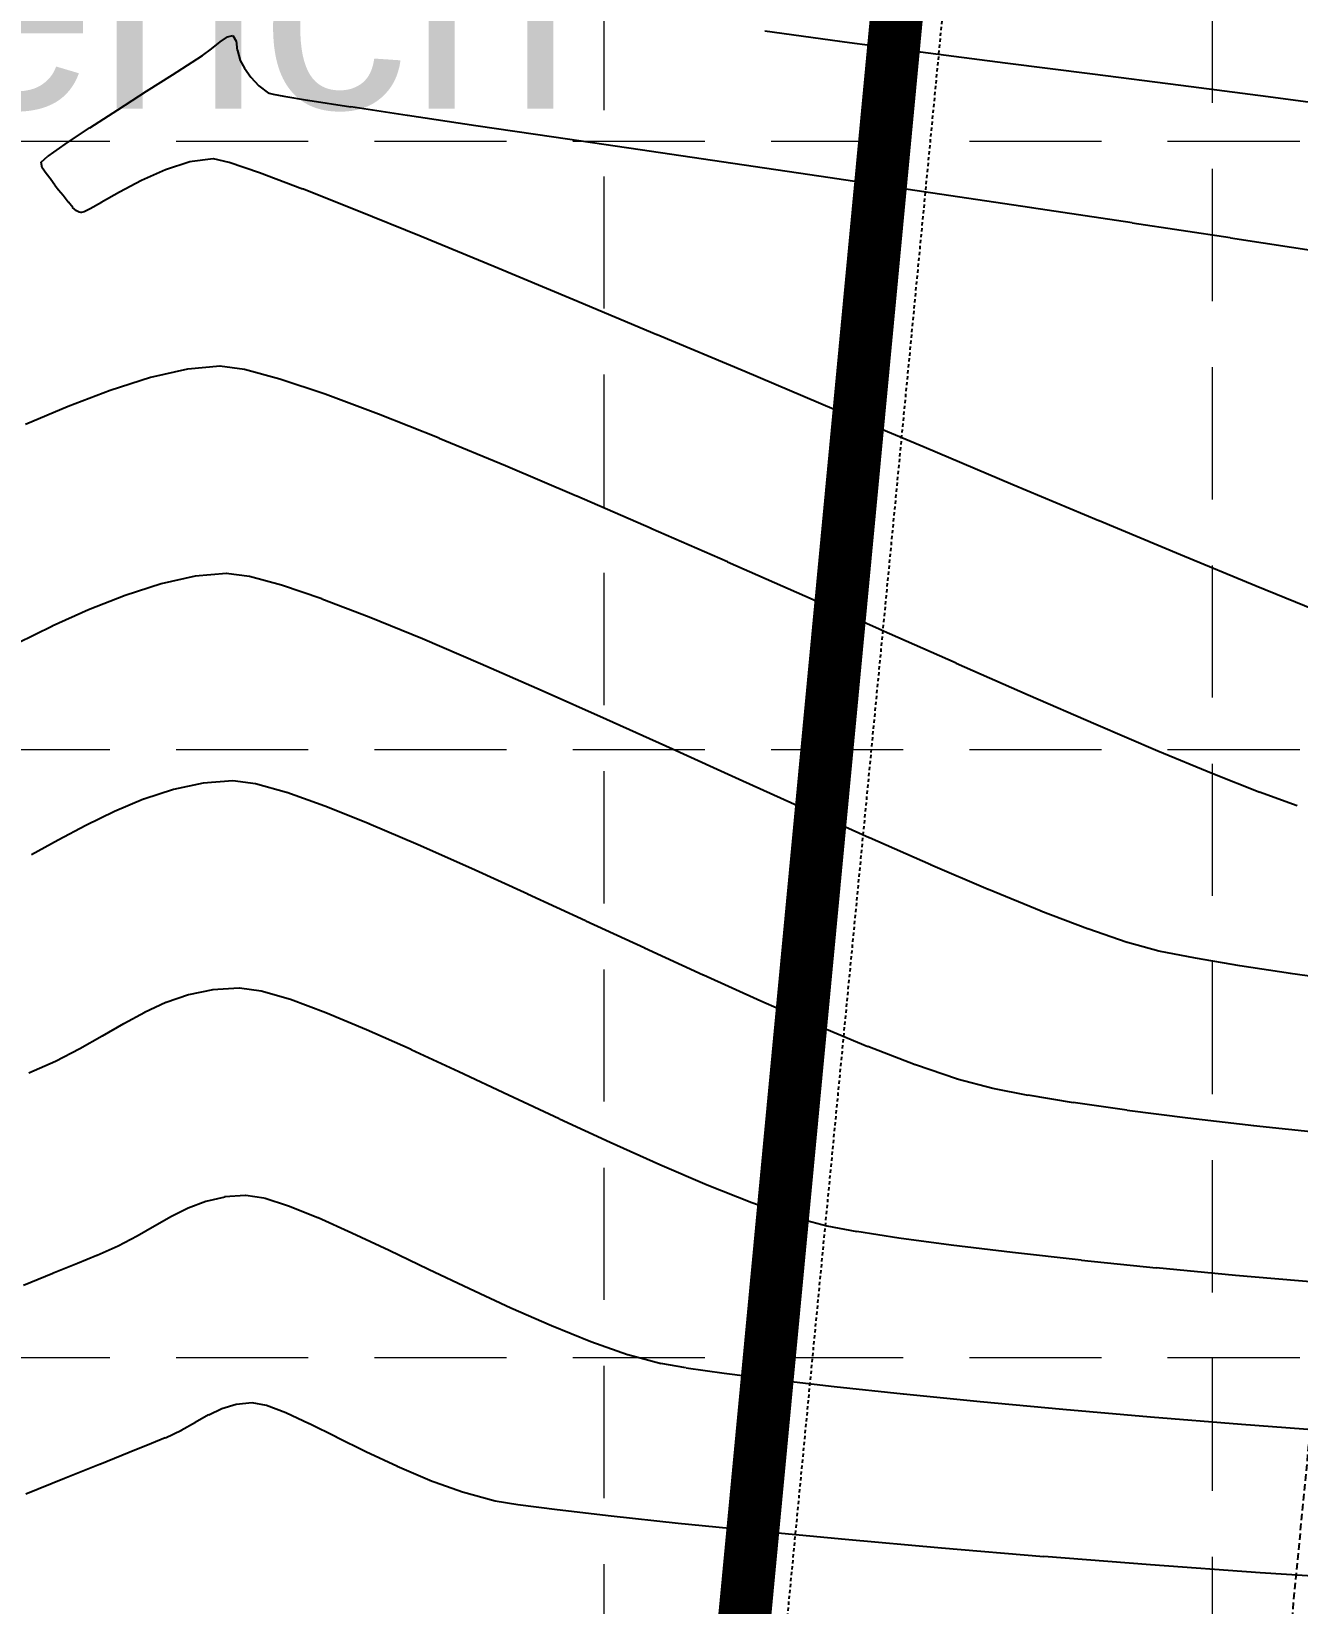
# Model space of a CAD drawing. Header units: inches. Extents: x 6967 to 7890, y 13663 to 15138.
# Drawn here: x 7706.1 to 7754, y 14690.2 to 14749.7 of the extents above; entities that cross this region are included whole.
import ezdxf

# ---------------------------------------------------------------- set-up
doc = ezdxf.new("R2010")
doc.units = ezdxf.units.IN
doc.header["$MEASUREMENT"] = 0
for name, pattern in [('DASHED', [0.75, 0.5, -0.25]), ('HIDDEN', [0.375, 0.25, -0.125]), ('xGWI003pt$0$HIDDEN2', [0.1875, 0.125, -0.0625]), ('XGWI003WS$0$DASHED2', [0.375, 0.25, -0.125])]:
    doc.linetypes.add(name, pattern=pattern)
for name, color, linetype in [('EC', 35, 'Continuous'), ('GRID', 254, 'HIDDEN'), ('LIMITS OF DISTURBANCE', 1, 'HIDDEN'), ('SILT FENCE', 200, 'Continuous'), ('xGWI003pt$0$C-EASE-SSWR-N', 7, 'xGWI003pt$0$HIDDEN2'), ('XGWI003WS$0$C-SSWR-MAIN-N', 3, 'XGWI003WS$0$DASHED2')]:
    doc.layers.add(name, color=color, linetype=linetype)
doc.styles.get("Standard").update_dxf_attribs({"font": 'ARIAL.TTF'})

msp = doc.modelspace()

# ---------------------------------------------------------------- linework, layer by layer
at = {"layer": 'EC', "color": 35, "extrusion": (-0.137067, -0.990562, 0), "elevation": -15670.56}
msp.add_lwpolyline([(5639.17, 656), (5642.028, 656)], dxfattribs=at)
at = {"layer": 'EC', "color": 35}
for points, elevation in [([(7712.594, 14748.777), (7712.936, 14749.034)], 655), ([(7713.741, 14749.534), (7713.867, 14749.329)], 655), ([(7736.687, 14749.325), (7739.739, 14748.92)], 656), ([(7742.949, 14748.506), (7746.253, 14748.084)], 656), ([(7714.182, 14748.301), (7714.417, 14747.963)], 655), ([(7714.417, 14747.963), (7714.719, 14747.632)], 655), ([(7746.253, 14748.084), (7749.587, 14747.658)], 656), ([(7709.39, 14746.73), (7710.475, 14747.426)], 655), ([(7715.117, 14747.35), (7715.259, 14747.318)], 655), ([(7715.67, 14747.243), (7716.567, 14747.097)], 655), ([(7749.587, 14747.658), (7752.889, 14747.232)], 656), ([(7752.889, 14747.232), (7756.094, 14746.807)], 656), ([(7708.325, 14746.039), (7709.39, 14746.73)], 655), ([(7706.75, 14744.972), (7707.403, 14745.427)], 655), ([(7729.147, 14745.221), (7732.653, 14744.705)], 655), ([(7714.742, 14744.345), (7713.599, 14744.735)], 655), ([(7716.373, 14743.729), (7714.742, 14744.345)], 655), ([(7707.149, 14743.687), (7707.008, 14743.869)], 655), ([(7707.322, 14743.489), (7707.149, 14743.687)], 655), ([(7736.333, 14744.162), (7740.121, 14743.6)], 655), ([(7740.121, 14743.6), (7743.95, 14743.029)], 655), ([(7707.822, 14742.909), (7707.68, 14743.03)], 655), ([(7707.93, 14742.856), (7707.822, 14742.909)], 655), ([(7708.021, 14742.84), (7707.989, 14742.84)], 655), ([(7708.119, 14742.869), (7708.021, 14742.84)], 655), ([(7720.864, 14741.929), (7718.434, 14742.914)], 655), ([(7751.465, 14741.889), (7755.017, 14741.338)], 655), ([(7726.597, 14739.553), (7723.605, 14740.799)], 655), ([(7710.629, 14736.596), (7709.105, 14736.114)], 656), ([(7712.027, 14736.914), (7710.629, 14736.596)], 656), ([(7714.177, 14736.902), (7713.249, 14737.029)], 656), ([(7715.519, 14736.538), (7714.177, 14736.902)], 656), ([(7736.484, 14735.394), (7733.096, 14736.823)], 655), ([(7709.105, 14736.114), (7707.509, 14735.508)], 656), ([(7719.249, 14735.209), (7717.225, 14735.965)], 656), ([(7707.509, 14735.508), (7705.891, 14734.818)], 656), ([(7739.886, 14733.959), (7736.484, 14735.394)], 655), ([(7743.241, 14732.545), (7739.886, 14733.959)], 655), ([(7746.492, 14731.181), (7743.241, 14732.545)], 655), ([(7729.556, 14730.89), (7726.744, 14732.111)], 656), ([(7752.438, 14728.708), (7749.577, 14729.892)], 655), ([(7711.023, 14728.793), (7709.67, 14728.357)], 657), ([(7712.31, 14729.082), (7711.023, 14728.793)], 657), ([(7713.494, 14729.186), (7712.31, 14729.082)], 657), ([(7709.67, 14728.357), (7708.286, 14727.812)], 657), ([(7718.893, 14727.535), (7717.106, 14728.219)], 657), ([(7738.265, 14727.042), (7735.365, 14728.329)], 656), ([(7708.286, 14727.812), (7706.91, 14727.194)], 657), ([(7743.817, 14724.587), (7741.099, 14725.785)], 656), ([(7727.872, 14723.662), (7725.435, 14724.75)], 657), ([(7746.372, 14723.473), (7743.817, 14724.587)], 656), ([(7712.62, 14721.256), (7711.496, 14721.012)], 658), ([(7713.738, 14721.344), (7712.62, 14721.256)], 658), ([(7714.601, 14721.228), (7713.738, 14721.344)], 658), ([(7715.773, 14720.9), (7714.601, 14721.228)], 658), ([(7735.375, 14720.275), (7732.883, 14721.399)], 657), ([(7722.764, 14718.023), (7720.75, 14718.921)], 658), ([(7724.889, 14717.054), (7722.764, 14718.023)], 658), ([(7746.067, 14715.739), (7744.302, 14716.417)], 657), ([(7750.14, 14714.632), (7748.753, 14714.905)], 657), ([(7712.977, 14713.433), (7712.063, 14713.243)], 659), ([(7715.917, 14713.066), (7714.813, 14713.387)], 659), ([(7712.063, 14713.243), (7711.214, 14712.952)], 659), ([(7718.789, 14711.929), (7717.256, 14712.57)], 659), ([(7708.797, 14711.687), (7707.947, 14711.206)], 659), ([(7720.477, 14711.175), (7718.789, 14711.929)], 659), ([(7707.033, 14710.73), (7706.028, 14710.28)], 659), ([(7742.48, 14709.702), (7741.138, 14710.06)], 658), ([(7729.882, 14706.814), (7728.004, 14707.66)], 659), ([(7731.681, 14706.043), (7729.882, 14706.814)], 659), ([(7733.361, 14705.38), (7731.681, 14706.043)], 659), ([(7712.053, 14705.179), (7711.416, 14704.862)], 660), ([(7712.717, 14705.431), (7712.053, 14705.179)], 660), ([(7734.883, 14704.855), (7733.361, 14705.38)], 659), ([(7711.416, 14704.862), (7710.779, 14704.503)], 660), ([(7718.24, 14704.236), (7716.96, 14704.808)], 660), ([(7719.645, 14703.575), (7718.24, 14704.236)], 660), ([(7740.905, 14703.781), (7738.927, 14704.047)], 659), ([(7709.399, 14703.741), (7708.605, 14703.382)], 660), ([(7721.139, 14702.86), (7719.645, 14703.575)], 660), ([(7745.823, 14703.207), (7743.221, 14703.498)], 659), ([(7706.927, 14702.703), (7705.821, 14702.255)], 660), ([(7722.685, 14702.123), (7721.139, 14702.86)], 660), ([(7724.247, 14701.399), (7722.685, 14702.123)], 660), ([(7725.789, 14700.721), (7724.247, 14701.399)], 660), ([(7727.275, 14700.122), (7725.789, 14700.721)], 660), ([(7728.668, 14699.636), (7727.275, 14700.122)], 660), ([(7736.483, 14698.421), (7734.207, 14698.684)], 660), ([(7713.863, 14697.755), (7713.326, 14697.59)], 661), ([(7715.013, 14697.715), (7714.471, 14697.817)], 661), ([(7745.131, 14697.557), (7741.998, 14697.85)], 660), ([(7709.821, 14695.934), (7708.707, 14695.482)], 661), ([(7721.185, 14694.878), (7719.953, 14695.406)], 661), ([(7724.516, 14693.954), (7723.661, 14694.095)], 661), ([(7725.999, 14693.762), (7724.516, 14693.954)], 661), ([(7730.585, 14693.254), (7728.044, 14693.525)], 661), ([(7733.558, 14692.957), (7730.585, 14693.254)], 661), ([(7736.895, 14692.642), (7733.558, 14692.957)], 661), ([(7748.446, 14691.682), (7744.405, 14691.996)], 661), ([(7752.59, 14691.385), (7748.446, 14691.682)], 661)]:
    msp.add_lwpolyline(points, dxfattribs=dict(at, elevation=elevation))
at = {"layer": 'EC', "color": 35, "extrusion": (-0.635414, 0.772172, 0), "elevation": 6487.882}
msp.add_lwpolyline([(-15327.451, 655), (-15327.868, 655)], dxfattribs=at)
at = {"layer": 'EC', "color": 35, "extrusion": (0.572323, -0.820028, 0), "elevation": -7680.364}
msp.add_lwpolyline([(14766.454, 655), (14766.792, 655)], dxfattribs=at)
at = {"layer": 'EC', "color": 35, "extrusion": (0.199061, -0.979987, 0), "elevation": -12918.845}
msp.add_lwpolyline([(10495.216, 655), (10495.427, 655)], dxfattribs=at)
at = {"layer": 'EC', "color": 35, "extrusion": (0.993355, 0.115093, 0), "elevation": 9360.149}
msp.add_lwpolyline([(13763.505, 655), (13763.142, 655)], dxfattribs=at)
at = {"layer": 'EC', "color": 35, "extrusion": (-0.53661, 0.843831, 0), "elevation": 8306.814}
msp.add_lwpolyline([(-14421.108, 655), (-14421.994, 655)], dxfattribs=at)
at = {"layer": 'EC', "color": 35, "extrusion": (0.539698, -0.841858, 0), "elevation": -8253.906}
msp.add_lwpolyline([(14452.339, 655), (14452.804, 655)], dxfattribs=at)
at = {"layer": 'EC', "color": 35, "extrusion": (0.964107, 0.265514, 0), "elevation": 11353.094}
msp.add_lwpolyline([(12171.43, 655), (12171.041, 655)], dxfattribs=at)
at = {"layer": 'EC', "color": 35, "extrusion": (0.865041, 0.501701, 0), "elevation": 14072.321}
msp.add_lwpolyline([(8888.013, 655), (8887.675, 655)], dxfattribs=at)
at = {"layer": 'EC', "color": 35, "extrusion": (-0.128166, -0.991753, 0), "elevation": -15619.252}
msp.add_lwpolyline([(5785.601, 656), (5788.838, 656)], dxfattribs=at)
at = {"layer": 'EC', "color": 35, "extrusion": (-0.537425, 0.843311, 0), "elevation": 8292.87}
msp.add_lwpolyline([(-14427.97, 655), (-14429.13, 655)], dxfattribs=at)
at = {"layer": 'EC', "color": 35, "extrusion": (0.592105, 0.805861, 0), "elevation": 16452.462}
msp.add_lwpolyline([(2515.155, 655), (2514.697, 655)], dxfattribs=at)
at = {"layer": 'EC', "color": 35, "extrusion": (-0.333282, -0.942827, 0), "elevation": -16475.513}
msp.add_lwpolyline([(2358.957, 655), (2358.988, 655)], dxfattribs=at)
at = {"layer": 'EC', "color": 35, "extrusion": (-0.178672, -0.983909, 0), "elevation": -15888.514}
msp.add_lwpolyline([(4956.181, 655), (4956.599, 655)], dxfattribs=at)
at = {"layer": 'EC', "color": 35, "extrusion": (-0.153066, -0.988216, 0), "elevation": -15754.459}
msp.add_lwpolyline([(5368.359, 655), (5370.012, 655)], dxfattribs=at)
at = {"layer": 'EC', "color": 35, "extrusion": (-0.148966, -0.988842, 0), "elevation": -15732.055}
msp.add_lwpolyline([(5435.299, 655), (5437.465, 655)], dxfattribs=at)
at = {"layer": 'EC', "color": 35, "extrusion": (0.55287, -0.833268, 0), "elevation": -8025.698}
msp.add_lwpolyline([(14574.63, 655), (14575.736, 655)], dxfattribs=at)
at = {"layer": 'EC', "color": 35, "extrusion": (-0.146949, -0.989144, 0), "elevation": -15720.93}
msp.add_lwpolyline([(5469.546, 655), (5472.157, 655)], dxfattribs=at)
at = {"layer": 'EC', "color": 35, "extrusion": (-0.145948, -0.989292, 0), "elevation": -15715.386}
msp.add_lwpolyline([(5488.058, 655), (5491.047, 655)], dxfattribs=at)
at = {"layer": 'EC', "color": 35, "extrusion": (-0.145554, -0.98935, 0), "elevation": -15713.197}
msp.add_lwpolyline([(5497.307, 655), (5500.607, 655)], dxfattribs=at)
at = {"layer": 'EC', "color": 35, "extrusion": (0.652497, -0.757791, 0), "elevation": -6144.981}
msp.add_lwpolyline([(15460.816, 655), (15461.157, 655)], dxfattribs=at)
at = {"layer": 'EC', "color": 35, "extrusion": (0.128433, -0.991718, 0), "elevation": -13632.157}
msp.add_lwpolyline([(9542.849, 655), (9541.949, 655)], dxfattribs=at)
at = {"layer": 'EC', "color": 35, "extrusion": (-0.223096, -0.974796, 0), "elevation": -16093.989}
msp.add_lwpolyline([(4229.698, 655), (4229.088, 655)], dxfattribs=at)
at = {"layer": 'EC', "color": 35, "extrusion": (0.986799, 0.161952, 0), "elevation": 9992.697}
msp.add_lwpolyline([(13301.801, 655), (13302.016, 655)], dxfattribs=at)
at = {"layer": 'EC', "color": 35, "extrusion": (0.817709, 0.575631, 0), "elevation": 14789.116}
msp.add_lwpolyline([(7620.362, 655), (7620.626, 655)], dxfattribs=at)
at = {"layer": 'EC', "color": 35, "extrusion": (0.793689, 0.608324, 0), "elevation": 15086.031}
msp.add_lwpolyline([(7013.943, 655), (7014.24, 655)], dxfattribs=at)
at = {"layer": 'EC', "color": 35, "extrusion": (-0.409755, 0.912196, 0), "elevation": 10290.132}
msp.add_lwpolyline([(-13075.727, 655), (-13074.738, 655)], dxfattribs=at)
at = {"layer": 'EC', "color": 35, "extrusion": (-0.306306, 0.951933, 0), "elevation": 11673.749}
msp.add_lwpolyline([(-11857.827, 655), (-11856.856, 655)], dxfattribs=at)
at = {"layer": 'EC', "color": 35, "extrusion": (-0.145958, -0.989291, 0), "elevation": -15715.443}
msp.add_lwpolyline([(5497.736, 655), (5501.456, 655)], dxfattribs=at)
at = {"layer": 'EC', "color": 35, "extrusion": (0.823512, 0.567299, 0), "elevation": 14710.992}
msp.add_lwpolyline([(7769.578, 655), (7769.841, 655)], dxfattribs=at)
at = {"layer": 'EC', "color": 35, "extrusion": (0.469383, -0.882995, 0), "elevation": -9399.848}
msp.add_lwpolyline([(13728.746, 655), (13727.811, 655)], dxfattribs=at)
at = {"layer": 'EC', "color": 35, "extrusion": (-0.367702, -0.929943, 0), "elevation": -16548.164}
msp.add_lwpolyline([(1756.701, 655), (1754.485, 655)], dxfattribs=at)
at = {"layer": 'EC', "color": 35, "extrusion": (0.794973, 0.606645, 0), "elevation": 15071.175}
msp.add_lwpolyline([(7044.745, 655), (7045.066, 655)], dxfattribs=at)
at = {"layer": 'EC', "color": 35, "extrusion": (0.780395, 0.625286, 0), "elevation": 15233.654}
msp.add_lwpolyline([(6685.884, 655), (6686.146, 655)], dxfattribs=at)
at = {"layer": 'EC', "color": 35, "extrusion": (0.490854, -0.871242, 0), "elevation": -9061.027}
msp.add_lwpolyline([(13952.968, 655), (13952.481, 655)], dxfattribs=at)
at = {"layer": 'EC', "color": 35, "extrusion": (0.49735, -0.86755, 0), "elevation": -8956.525}
msp.add_lwpolyline([(14021.077, 655), (14020.277, 655)], dxfattribs=at)
at = {"layer": 'EC', "color": 35, "extrusion": (0.259085, 0.965855, 0), "elevation": 16236.462}
msp.add_lwpolyline([(-3625.152, 655), (-3625.091, 655)], dxfattribs=at)
at = {"layer": 'EC', "color": 35, "extrusion": (0.435305, -0.900283, 0), "elevation": -9917.375}
msp.add_lwpolyline([(13357.38, 655), (13357.132, 655)], dxfattribs=at)
at = {"layer": 'EC', "color": 35, "extrusion": (-0.149037, -0.988832, 0), "elevation": -15732.51}
msp.add_lwpolyline([(5460.201, 655), (5464.047, 655)], dxfattribs=at)
at = {"layer": 'EC', "color": 35, "extrusion": (-0.381046, -0.924556, 0), "elevation": -16571.744}
msp.add_lwpolyline([(1523.982, 655), (1521.017, 655)], dxfattribs=at)
at = {"layer": 'EC', "color": 35, "extrusion": (-0.150863, -0.988555, 0), "elevation": -15742.573}
msp.add_lwpolyline([(5434.985, 655), (5438.739, 655)], dxfattribs=at)
at = {"layer": 'EC', "color": 35, "extrusion": (-0.386576, -0.922258, 0), "elevation": -16580.581}
msp.add_lwpolyline([(1431.406, 655), (1427.954, 655)], dxfattribs=at)
at = {"layer": 'EC', "color": 35, "extrusion": (0.387924, 0.921691, 0), "elevation": 16582.656}
msp.add_lwpolyline([(-1410.761, 655), (-1407.163, 655)], dxfattribs=at)
at = {"layer": 'EC', "color": 35, "extrusion": (0.093577, -0.995612, 0), "elevation": -13950.577}
msp.add_lwpolyline([(9058.456, 656), (9057.229, 656)], dxfattribs=at)
at = {"layer": 'EC', "color": 35, "extrusion": (-0.31839, -0.94796, 0), "elevation": -16426.189}
msp.add_lwpolyline([(2623.837, 656), (2622.037, 656)], dxfattribs=at)
at = {"layer": 'EC', "color": 35, "extrusion": (-0.369649, -0.929171, 0), "elevation": -16544.949}
msp.add_lwpolyline([(1728.11, 656), (1725.642, 656)], dxfattribs=at)
at = {"layer": 'EC', "color": 35, "extrusion": (-0.382746, -0.923854, 0), "elevation": -16567.722}
msp.add_lwpolyline([(1496.804, 656), (1494.083, 656)], dxfattribs=at)
at = {"layer": 'EC', "color": 35, "extrusion": (-0.391757, -0.920069, 0), "elevation": -16581.56}
msp.add_lwpolyline([(1337.727, 656), (1334.806, 656)], dxfattribs=at)
at = {"layer": 'EC', "color": 35, "extrusion": (0.385303, 0.92279, 0), "elevation": 16578.534}
msp.add_lwpolyline([(-1475.767, 655), (-1472.424, 655)], dxfattribs=at)
at = {"layer": 'EC', "color": 35, "extrusion": (0.402167, 0.915566, 0), "elevation": 16595.68}
msp.add_lwpolyline([(-1155.793, 656), (-1152.637, 656)], dxfattribs=at)
at = {"layer": 'EC', "color": 35, "extrusion": (0.404689, 0.914454, 0), "elevation": 16598.802}
msp.add_lwpolyline([(-1113.249, 656), (-1110.057, 656)], dxfattribs=at)
at = {"layer": 'EC', "color": 35, "extrusion": (-0.131912, -0.991261, 0), "elevation": -15617.978}
msp.add_lwpolyline([(5704.009, 657), (5703.13, 657)], dxfattribs=at)
at = {"layer": 'EC', "color": 35, "extrusion": (-0.26216, -0.965024, 0), "elevation": -16236.31}
msp.add_lwpolyline([(3584.439, 657), (3583.177, 657)], dxfattribs=at)
at = {"layer": 'EC', "color": 35, "extrusion": (-0.323241, -0.946317, 0), "elevation": -16432.045}
msp.add_lwpolyline([(2542.056, 657), (2540.446, 657)], dxfattribs=at)
at = {"layer": 'EC', "color": 35, "extrusion": (-0.378131, -0.925752, 0), "elevation": -16566.57}
msp.add_lwpolyline([(1610.238, 655), (1607.454, 655)], dxfattribs=at)
at = {"layer": 'EC', "color": 35, "extrusion": (0.439532, -0.898227, 0), "elevation": -9840.926}
msp.add_lwpolyline([(13395.63, 657), (13394.147, 657)], dxfattribs=at)
at = {"layer": 'EC', "color": 35, "extrusion": (-0.378806, -0.925476, 0), "elevation": -16553.945}
msp.add_lwpolyline([(1566.946, 657), (1564.773, 657)], dxfattribs=at)
at = {"layer": 'EC', "color": 35, "extrusion": (-0.40537, -0.914153, 0), "elevation": -16599.626}
msp.add_lwpolyline([(1107.148, 656), (1104.049, 656)], dxfattribs=at)
at = {"layer": 'EC', "color": 35, "extrusion": (0.392671, 0.919679, 0), "elevation": 16575.623}
msp.add_lwpolyline([(-1320.392, 657), (-1318.006, 657)], dxfattribs=at)
at = {"layer": 'EC', "color": 35, "extrusion": (-0.401828, -0.915715, 0), "elevation": -16587.972}
msp.add_lwpolyline([(1157.487, 657), (1154.936, 657)], dxfattribs=at)
at = {"layer": 'EC', "color": 35, "extrusion": (-0.410973, -0.911647, 0), "elevation": -16598.737}
msp.add_lwpolyline([(996.798, 657), (994.06, 657)], dxfattribs=at)
at = {"layer": 'EC', "color": 35, "extrusion": (-0.393205, -0.919451, 0), "elevation": -16583.421}
msp.add_lwpolyline([(1335.624, 656), (1333.074, 656)], dxfattribs=at)
at = {"layer": 'EC', "color": 35, "extrusion": (-0.41209, -0.911143, 0), "elevation": -16599.945}
msp.add_lwpolyline([(979.223, 657), (976.463, 657)], dxfattribs=at)
at = {"layer": 'EC', "color": 35, "extrusion": (0.382944, 0.923771, 0), "elevation": 16567.524}
msp.add_lwpolyline([(-1522.416, 656), (-1520.158, 656)], dxfattribs=at)
at = {"layer": 'EC', "color": 35, "extrusion": (-0.366107, -0.930573, 0), "elevation": -16537.148}
msp.add_lwpolyline([(1824.918, 656), (1823.007, 656)], dxfattribs=at)
at = {"layer": 'EC', "color": 35, "extrusion": (-0.384996, 0.922918, 0), "elevation": 10617.493}
msp.add_lwpolyline([(-12783.429, 658), (-12782.229, 658)], dxfattribs=at)
at = {"layer": 'EC', "color": 35, "extrusion": (0.312216, -0.950011, 0), "elevation": -11577.473}
msp.add_lwpolyline([(11922.143, 658), (11920.963, 658)], dxfattribs=at)
at = {"layer": 'EC', "color": 35, "extrusion": (-0.334948, -0.942237, 0), "elevation": -16454.953}
msp.add_lwpolyline([(2340.887, 658), (2339.356, 658)], dxfattribs=at)
at = {"layer": 'EC', "color": 35, "extrusion": (-0.336183, -0.941797, 0), "elevation": -16470.387}
msp.add_lwpolyline([(2353.941, 656), (2352.429, 656)], dxfattribs=at)
at = {"layer": 'EC', "color": 35, "extrusion": (-0.435532, 0.900173, 0), "elevation": 9893.083}
msp.add_lwpolyline([(-13350.785, 658), (-13349.58, 658)], dxfattribs=at)
at = {"layer": 'EC', "color": 35, "extrusion": (-0.371455, -0.928451, 0), "elevation": -16533.755}
msp.add_lwpolyline([(1698.902, 658), (1697.101, 658)], dxfattribs=at)
at = {"layer": 'EC', "color": 35, "extrusion": (-0.408015, -0.912975, 0), "elevation": -16595.396}
msp.add_lwpolyline([(1058.765, 657), (1056.104, 657)], dxfattribs=at)
at = {"layer": 'EC', "color": 35, "extrusion": (-0.467683, 0.883896, 0), "elevation": 9405.663}
msp.add_lwpolyline([(-13697.368, 658), (-13696.178, 658)], dxfattribs=at)
at = {"layer": 'EC', "color": 35, "extrusion": (-0.39352, -0.919316, 0), "elevation": -16569.611}
msp.add_lwpolyline([(1305.613, 658), (1303.587, 658)], dxfattribs=at)
at = {"layer": 'EC', "color": 35, "extrusion": (-0.483416, 0.875391, 0), "elevation": 9159.215}
msp.add_lwpolyline([(-13862.199, 658), (-13861.047, 658)], dxfattribs=at)
at = {"layer": 'EC', "color": 35, "extrusion": (0.402334, 0.915493, 0), "elevation": 16588.495}
msp.add_lwpolyline([(-1164.423, 657), (-1161.884, 657)], dxfattribs=at)
at = {"layer": 'EC', "color": 35, "extrusion": (-0.393337, -0.919394, 0), "elevation": -16576.28}
msp.add_lwpolyline([(1329.395, 657), (1327.024, 657)], dxfattribs=at)
at = {"layer": 'EC', "color": 35, "extrusion": (0.419157, 0.907914, 0), "elevation": 16599.757}
msp.add_lwpolyline([(-847.187, 658), (-844.768, 658)], dxfattribs=at)
at = {"layer": 'EC', "color": 35, "extrusion": (0.379606, 0.925148, 0), "elevation": 16554.65}
msp.add_lwpolyline([(-1578.196, 657), (-1576.041, 657)], dxfattribs=at)
at = {"layer": 'EC', "color": 35, "extrusion": (-0.419615, -0.907702, 0), "elevation": -16600.182}
msp.add_lwpolyline([(841.279, 658), (838.824, 658)], dxfattribs=at)
at = {"layer": 'EC', "color": 35, "extrusion": (-0.323849, -0.946109, 0), "elevation": -16431.246}
msp.add_lwpolyline([(2564.53, 657), (2562.947, 657)], dxfattribs=at)
at = {"layer": 'EC', "color": 35, "extrusion": (-0.261534, -0.965194, 0), "elevation": -16229.304}
msp.add_lwpolyline([(3630.607, 657), (3629.376, 657)], dxfattribs=at)
at = {"layer": 'EC', "color": 35, "extrusion": (-0.416784, -0.909005, 0), "elevation": -16597.48}
msp.add_lwpolyline([(895.443, 658), (893, 658)], dxfattribs=at)
at = {"layer": 'EC', "color": 35, "extrusion": (0.168593, 0.985686, 0), "elevation": 15810.621}
msp.add_lwpolyline([(-5160.125, 657), (-5158.423, 657)], dxfattribs=at)
at = {"layer": 'EC', "color": 35, "extrusion": (-0.410432, -0.911891, 0), "elevation": -16590.828}
msp.add_lwpolyline([(1013.606, 658), (1011.223, 658)], dxfattribs=at)
at = {"layer": 'EC', "color": 35, "extrusion": (-0.150235, -0.98865, 0), "elevation": -15711.935}
msp.add_lwpolyline([(5455.171, 657), (5453.232, 657)], dxfattribs=at)
at = {"layer": 'EC', "color": 35, "extrusion": (-0.134448, -0.990921, 0), "elevation": -15622.936}
msp.add_lwpolyline([(5707.182, 657), (5705.057, 657)], dxfattribs=at)
at = {"layer": 'EC', "color": 35, "extrusion": (0.067549, -0.997716, 0), "elevation": -14158.827}
msp.add_lwpolyline([(8690.24, 659), (8689.232, 659)], dxfattribs=at)
at = {"layer": 'EC', "color": 35, "extrusion": (-0.135973, -0.990713, 0), "elevation": -15625.742}
msp.add_lwpolyline([(5642.543, 659), (5641.704, 659)], dxfattribs=at)
at = {"layer": 'EC', "color": 35, "extrusion": (0.415857, -0.90943, 0), "elevation": -10173.641}
msp.add_lwpolyline([(13131.291, 659), (13130.401, 659)], dxfattribs=at)
at = {"layer": 'EC', "color": 35, "extrusion": (-0.348008, -0.937492, 0), "elevation": -16478.576}
msp.add_lwpolyline([(2114.772, 659), (2113.345, 659)], dxfattribs=at)
at = {"layer": 'EC', "color": 35, "extrusion": (-0.399846, -0.916582, 0), "elevation": -16577.98}
msp.add_lwpolyline([(1207.913, 658), (1205.636, 658)], dxfattribs=at)
at = {"layer": 'EC', "color": 35, "extrusion": (0.498459, -0.866913, 0), "elevation": -8911.238}
msp.add_lwpolyline([(14016.966, 659), (14016.031, 659)], dxfattribs=at)
at = {"layer": 'EC', "color": 35, "extrusion": (-0.473703, 0.880685, 0), "elevation": 9304.701}
msp.add_lwpolyline([(-13759.831, 659), (-13758.925, 659)], dxfattribs=at)
at = {"layer": 'EC', "color": 35, "extrusion": (-0.383606, -0.923497, 0), "elevation": -16554.077}
msp.add_lwpolyline([(1502.459, 658), (1500.336, 658)], dxfattribs=at)
at = {"layer": 'EC', "color": 35, "extrusion": (0.461945, -0.886908, 0), "elevation": -9486.841}
msp.add_lwpolyline([(13632.017, 659), (13630.986, 659)], dxfattribs=at)
at = {"layer": 'EC', "color": 35, "extrusion": (0.419909, 0.907566, 0), "elevation": 16593.263}
msp.add_lwpolyline([(-831.487, 659), (-829.498, 659)], dxfattribs=at)
at = {"layer": 'EC', "color": 35, "extrusion": (-0.359022, -0.933329, 0), "elevation": -16508.498}
msp.add_lwpolyline([(1942.11, 658), (1940.188, 658)], dxfattribs=at)
at = {"layer": 'EC', "color": 35, "extrusion": (-0.320794, -0.947149, 0), "elevation": -16415.929}
msp.add_lwpolyline([(2613.113, 658), (2611.436, 658)], dxfattribs=at)
at = {"layer": 'EC', "color": 35, "extrusion": (0.42554, 0.904939, 0), "elevation": 16598.109}
msp.add_lwpolyline([(-730.436, 659), (-728.356, 659)], dxfattribs=at)
at = {"layer": 'EC', "color": 35, "extrusion": (-0.425801, -0.904817, 0), "elevation": -16598.319}
msp.add_lwpolyline([(727.772, 659), (725.65, 659)], dxfattribs=at)
at = {"layer": 'EC', "color": 35, "extrusion": (-0.188317, -0.982108, 0), "elevation": -15904.56}
msp.add_lwpolyline([(4835.234, 658), (4833.87, 658)], dxfattribs=at)
at = {"layer": 'EC', "color": 35, "extrusion": (-0.160726, -0.986999, 0), "elevation": -15762.843}
msp.add_lwpolyline([(5280.682, 658), (5278.951, 658)], dxfattribs=at)
at = {"layer": 'EC', "color": 35, "extrusion": (-0.142267, -0.989828, 0), "elevation": -15661.486}
msp.add_lwpolyline([(5576.155, 658), (5574.108, 658)], dxfattribs=at)
at = {"layer": 'EC', "color": 35, "extrusion": (-0.127938, -0.991782, 0), "elevation": -15579.205}
msp.add_lwpolyline([(5804.378, 658), (5802.07, 658)], dxfattribs=at)
at = {"layer": 'EC', "color": 35, "extrusion": (-0.115536, -0.993303, 0), "elevation": -15505.465}
msp.add_lwpolyline([(6001.097, 658), (5998.581, 658)], dxfattribs=at)
at = {"layer": 'EC', "color": 35, "extrusion": (-0.421034, -0.907045, 0), "elevation": -16594.26}
msp.add_lwpolyline([(817.228, 659), (815.112, 659)], dxfattribs=at)
at = {"layer": 'EC', "color": 35, "extrusion": (-0.103861, -0.994592, 0), "elevation": -15433.914}
msp.add_lwpolyline([(6185.461, 658), (6182.792, 658)], dxfattribs=at)
at = {"layer": 'EC', "color": 35, "extrusion": (0.227543, -0.973768, 0), "elevation": -12564.706}
msp.add_lwpolyline([(10857.249, 660), (10856.513, 660)], dxfattribs=at)
at = {"layer": 'EC', "color": 35, "extrusion": (0.075923, -0.997114, 0), "elevation": -14077.529}
msp.add_lwpolyline([(8808.455, 660), (8807.658, 660)], dxfattribs=at)
at = {"layer": 'EC', "color": 35, "extrusion": (-0.151473, -0.988461, 0), "elevation": -15704.475}
msp.add_lwpolyline([(5398.399, 660), (5397.701, 660)], dxfattribs=at)
at = {"layer": 'EC', "color": 35, "extrusion": (0.304284, 0.952581, 0), "elevation": 16355.762}
msp.add_lwpolyline([(-2875.39, 660), (-2874.421, 660)], dxfattribs=at)
at = {"layer": 'EC', "color": 35, "extrusion": (-0.373125, -0.927781, 0), "elevation": -16522.234}
msp.add_lwpolyline([(1672.916, 660), (1671.709, 660)], dxfattribs=at)
at = {"layer": 'EC', "color": 35, "extrusion": (-0.497619, 0.867396, 0), "elevation": 8917.594}
msp.add_lwpolyline([(-14005.535, 660), (-14004.77, 660)], dxfattribs=at)
at = {"layer": 'EC', "color": 35, "extrusion": (0.258851, 0.965917, 0), "elevation": 16205.855}
msp.add_lwpolyline([(-3666.261, 659), (-3664.89, 659)], dxfattribs=at)
at = {"layer": 'EC', "color": 35, "extrusion": (-0.181844, -0.983327, 0), "elevation": -15866.118}
msp.add_lwpolyline([(4934.462, 659), (4933.307, 659)], dxfattribs=at)
at = {"layer": 'EC', "color": 35, "extrusion": (0.469366, -0.883004, 0), "elevation": -9364.931}
msp.add_lwpolyline([(13709.674, 660), (13708.863, 660)], dxfattribs=at)
at = {"layer": 'EC', "color": 35, "extrusion": (-0.151264, -0.988493, 0), "elevation": -15705.476}
msp.add_lwpolyline([(5425.683, 659), (5424.08, 659)], dxfattribs=at)
at = {"layer": 'EC', "color": 35, "extrusion": (0.375348, -0.926884, 0)}
for points, elevation in [([(12663.862, 660), (12663.07, 660)], -10734.927), ([(12663.07, 660), (12662.051, 660)], -10734.927), ([(12663.661, 661), (12663.106, 661)], -10727.566), ([(12660.991, 661), (12659.566, 661)], -10727.566), ([(12659.566, 661), (12657.987, 661)], -10727.566)]:
    msp.add_lwpolyline(points, dxfattribs=dict(at, elevation=elevation))
at = {"layer": 'EC', "color": 35, "extrusion": (-0.12116, -0.992633, 0), "elevation": -15533.346}
msp.add_lwpolyline([(5904.7, 659), (5902.366, 659)], dxfattribs=at)
at = {"layer": 'EC', "color": 35, "extrusion": (-0.102152, -0.994769, 0), "elevation": -15417.54}
msp.add_lwpolyline([(6206.193, 659), (6203.348, 659)], dxfattribs=at)
at = {"layer": 'EC', "color": 35, "extrusion": (-0.093563, -0.995613, 0), "elevation": -15363.407}
msp.add_lwpolyline([(6342.033, 659), (6339.014, 659)], dxfattribs=at)
at = {"layer": 'EC', "color": 35, "extrusion": (-0.084826, -0.996396, 0), "elevation": -15307.187}
msp.add_lwpolyline([(6479.689, 659), (6476.551, 659)], dxfattribs=at)
at = {"layer": 'EC', "color": 35, "extrusion": (-0.258739, -0.965947, 0), "elevation": -16198.78}
msp.add_lwpolyline([(3663.431, 660), (3662.121, 660)], dxfattribs=at)
at = {"layer": 'EC', "color": 35, "extrusion": (-0.174459, -0.984664, 0), "elevation": -15822.434}
msp.add_lwpolyline([(5047.92, 660), (5046.96, 660)], dxfattribs=at)
at = {"layer": 'EC', "color": 35, "extrusion": (-0.141977, -0.98987, 0), "elevation": -15647.833}
msp.add_lwpolyline([(5567.085, 660), (5565.628, 660)], dxfattribs=at)
at = {"layer": 'EC', "color": 35, "extrusion": (-0.125614, -0.992079, 0), "elevation": -15553.783}
msp.add_lwpolyline([(5826.587, 660), (5824.686, 660)], dxfattribs=at)
at = {"layer": 'EC', "color": 35, "extrusion": (-0.106678, -0.994294, 0), "elevation": -15439.861}
msp.add_lwpolyline([(6126.962, 660), (6124.332, 660)], dxfattribs=at)
at = {"layer": 'EC', "color": 35, "extrusion": (-0.09963, -0.995025, 0), "elevation": -15396.056}
msp.add_lwpolyline([(6239.134, 660), (6236.219, 660)], dxfattribs=at)
at = {"layer": 'EC', "color": 35, "extrusion": (0.493679, -0.869644, 0), "elevation": -8973.812}
msp.add_lwpolyline([(13963.184, 661), (13962.609, 661)], dxfattribs=at)
at = {"layer": 'EC', "color": 35, "extrusion": (0.43194, -0.901902, 0), "elevation": -9924.095}
msp.add_lwpolyline([(13305.145, 661), (13304.591, 661)], dxfattribs=at)
at = {"layer": 'EC', "color": 35, "extrusion": (0.10082, -0.994905, 0), "elevation": -13845.154}
msp.add_lwpolyline([(9156.996, 661), (9156.385, 661)], dxfattribs=at)
at = {"layer": 'EC', "color": 35, "extrusion": (-0.356342, -0.934356, 0), "elevation": -16482.076}
msp.add_lwpolyline([(1971.929, 661), (1971.149, 661)], dxfattribs=at)
at = {"layer": 'EC', "color": 35, "extrusion": (0.421039, 0.907042, 0), "elevation": 16579.829}
msp.add_lwpolyline([(-811.287, 661), (-810.309, 661)], dxfattribs=at)
at = {"layer": 'EC', "color": 35, "extrusion": (-0.086612, -0.996242, 0), "elevation": -15313.147}
msp.add_lwpolyline([(6446.365, 660), (6443.039, 660)], dxfattribs=at)
at = {"layer": 'EC', "color": 35, "extrusion": (-0.079913, -0.996802, 0), "elevation": -15269.466}
msp.add_lwpolyline([(6552.612, 660), (6549.161, 660)], dxfattribs=at)
at = {"layer": 'EC', "color": 35, "extrusion": (0.42215, -0.906526, 0), "elevation": -10067.464}
msp.add_lwpolyline([(13195.184, 661), (13194.513, 661)], dxfattribs=at)
at = {"layer": 'EC', "color": 35, "extrusion": (0.486375, -0.87375, 0), "elevation": -9090.483}
msp.add_lwpolyline([(13886.932, 661), (13886.318, 661)], dxfattribs=at)
at = {"layer": 'EC', "color": 35, "extrusion": (-0.443931, -0.896061, 0), "elevation": -16595.081}
msp.add_lwpolyline([(391.249, 661), (390.114, 661)], dxfattribs=at)
at = {"layer": 'EC', "color": 35, "extrusion": (-0.072705, -0.997354, 0), "elevation": -15221.695}
msp.add_lwpolyline([(6666.355, 660), (6662.831, 660)], dxfattribs=at)
at = {"layer": 'EC', "color": 35, "extrusion": (-0.375348, 0.926884, 0), "elevation": 10727.566}
msp.add_lwpolyline([(-12663.106, 661), (-12662.193, 661)], dxfattribs=at)
at = {"layer": 'EC', "color": 35, "extrusion": (-0.443947, -0.896053, 0), "elevation": -16595.088}
msp.add_lwpolyline([(392.197, 661), (390.949, 661)], dxfattribs=at)
at = {"layer": 'EC', "color": 35, "extrusion": (-0.426974, -0.904264, 0), "elevation": -16584.744}
msp.add_lwpolyline([(706.327, 661), (705.011, 661)], dxfattribs=at)
at = {"layer": 'EC', "color": 35, "extrusion": (-0.340462, -0.940258, 0), "elevation": -16445.752}
msp.add_lwpolyline([(2258.179, 661), (2256.854, 661)], dxfattribs=at)
at = {"layer": 'EC', "color": 35, "extrusion": (-0.26104, -0.965328, 0), "elevation": -16200.806}
msp.add_lwpolyline([(3620.116, 661), (3618.842, 661)], dxfattribs=at)
at = {"layer": 'EC', "color": 35, "extrusion": (-0.114817, -0.993387, 0), "elevation": -15483.662}
msp.add_lwpolyline([(5989.871, 661), (5987.812, 661)], dxfattribs=at)
at = {"layer": 'EC', "color": 35, "extrusion": (-0.088517, -0.996075, 0), "elevation": -15319.814}
msp.add_lwpolyline([(6409.631, 661), (6405.979, 661)], dxfattribs=at)
at = {"layer": 'EC', "color": 35, "extrusion": (-0.083153, -0.996537, 0), "elevation": -15285.084}
msp.add_lwpolyline([(6495.904, 661), (6492.018, 661)], dxfattribs=at)
at = {"layer": 'EC', "color": 35, "extrusion": (-0.064431, -0.997922, 0), "elevation": -15160.366}
msp.add_lwpolyline([(6794.093, 661), (6789.902, 661)], dxfattribs=at)
at = {"layer": 'GRID', "color": 252, "linetype": 'HIDDEN', "lineweight": 0, "ltscale": 20}
for p, q in [((7727.819, 13779.209), (7727.768, 15114.087)), ((7750.842, 13779.49), (7750.77, 15114.087)), ((6991.593, 14745.534), (7865.68, 14745.534)), ((6991.593, 14722.532), (7865.68, 14722.532)), ((6991.593, 14699.53), (7865.68, 14699.53))]:
    msp.add_line(p, q, dxfattribs=at)
at = {"layer": 'LIMITS OF DISTURBANCE', "linetype": 'DASHED', "ltscale": 25, "const_width": 2}
msp.add_lwpolyline([(7759.656, 14613.388), (7774.169, 14755.274), (7775.918, 14902.635), (7788.163, 14966.344), (7787.402, 14991.653), (7754.331, 14991.837), (7754.051, 14970.157), (7741.581, 14905.859), (7739.485, 14757.068), (7725.702, 14611.8)], dxfattribs=at)
at = {"layer": 'xGWI003pt$0$C-EASE-SSWR-N'}
msp.add_line((7741.245, 14757.257), (7727.117, 14611.385), dxfattribs=at)
at = {"layer": 'XGWI003WS$0$C-SSWR-MAIN-N', "color": 30}
msp.add_lwpolyline([(7772.547, 15009.921), (7771.898, 14971.261, -0.042072), (7767.669, 14929.477), (7766.567, 14923.586, 0.042072), (7762.337, 14881.802), (7760.397, 14766.156, -0.019946), (7759.268, 14746.25), (7747.107, 14620.686, 0.020781), (7745.965, 14599.945), (7741.326, 14254.714), (7560.357, 14227.313)], format="xyb", dxfattribs=at)

# ---------------------------------------------------------------- texts
at = {"layer": 'SILT FENCE', "color": 7, "linetype": 'Continuous', "ltscale": 25, "insert": (7693.046, 14781.441), "char_height": 8, "width": 81.97934, "attachment_point": 2}
msp.add_mtext('place excavated soil on West side of trench', dxfattribs=at)

doc.saveas('drawing.dxf')
